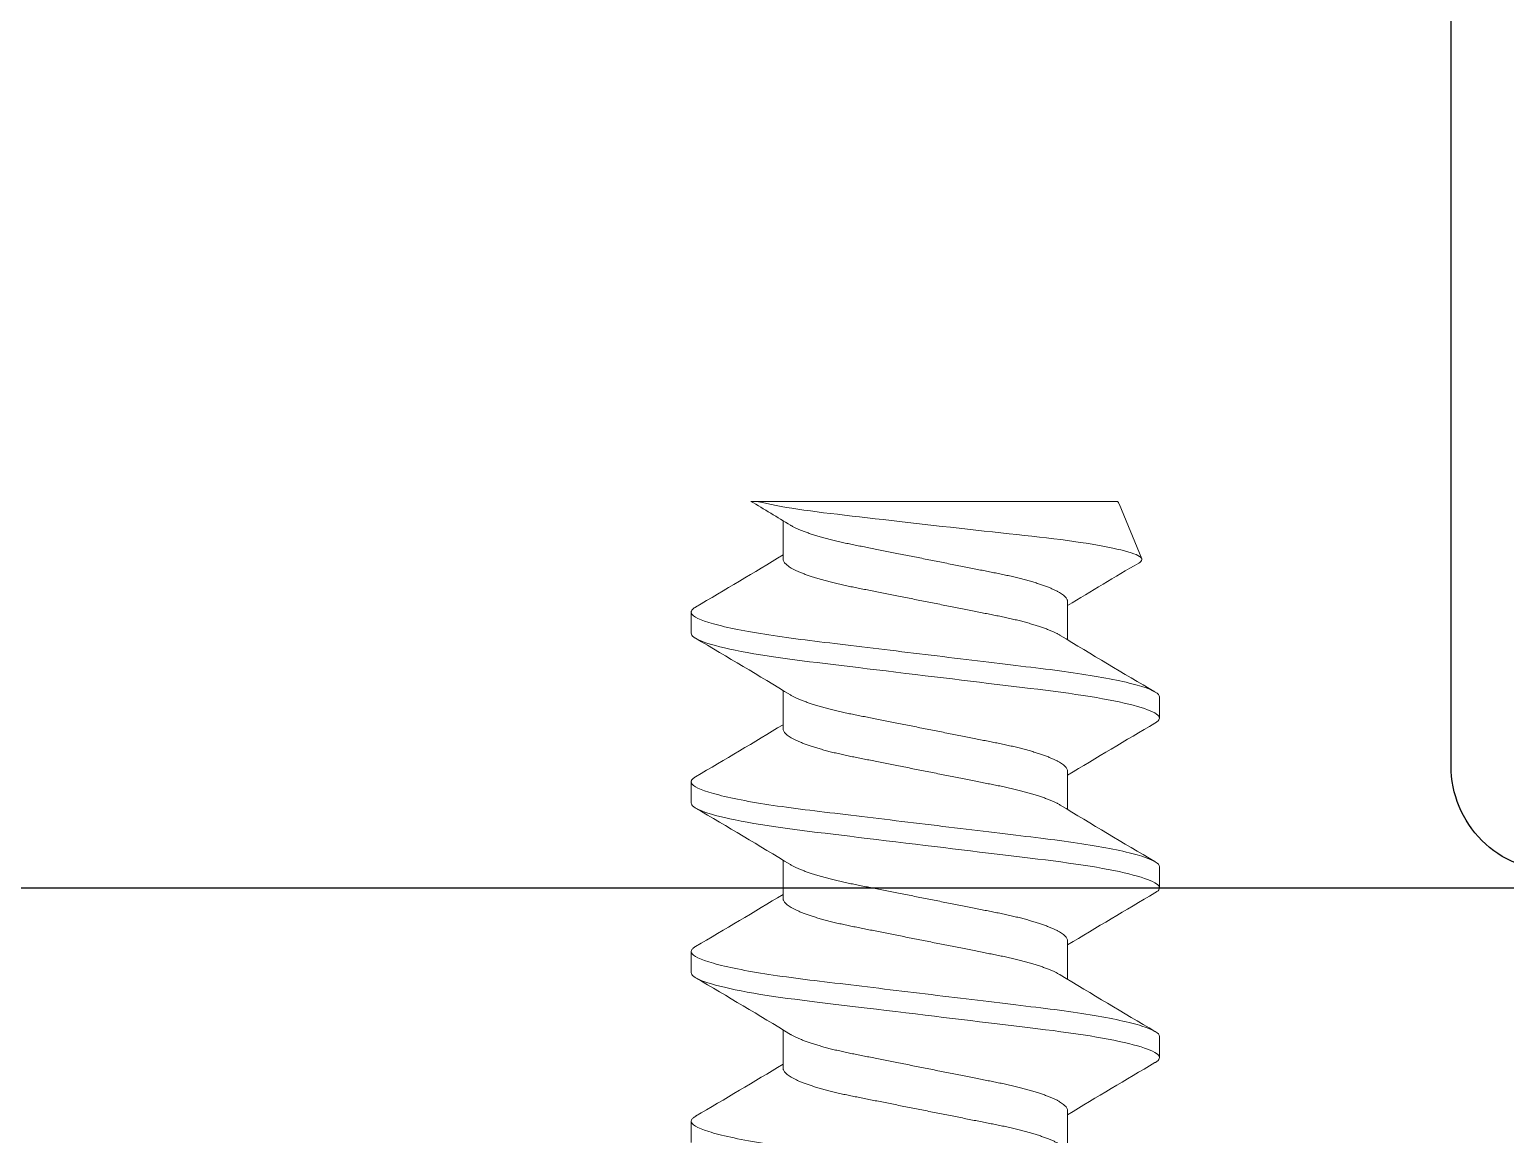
# Model space of a CAD drawing. Extents: x -23 to 190, y -172 to 85.
# Drawn here: x -2.7508 to -2.3158, y 60.2527 to 60.5782 of the extents above; entities that cross this region are included whole.
import ezdxf

# ---------------------------------------------------------------- set-up
doc = ezdxf.new("R2010")
doc.units = 0
doc.header["$MEASUREMENT"] = 0
doc.layers.get('0').update_dxf_attribs({"linetype": 'CONTINUOUS'})
for name, color, linetype in [('ALUM-RED', 1, 'CONTINUOUS'), ('Ballons', 7, 'CONTINUOUS'), ('FRAME', 1, 'CONTINUOUS')]:
    doc.layers.add(name, color=color, linetype=linetype)

# ---------------------------------------------------------------- blocks, each defined once
blk = doc.blocks.new('no 6 500')
at = {"color": 7, "linetype": 'Continuous', "lineweight": 15}
for p, q in [((56.73842, 21.47031), (56.73217, 21.47031)), ((56.78842, 21.47031), (56.78217, 21.47031)), ((56.83842, 21.47031), (56.83217, 21.47031)), ((56.89531, 21.4584), (56.87916, 21.46508)), ((56.89605, 21.45809), (56.89605, 21.34991)), ((56.71655, 21.44325), (56.70524, 21.44325)), ((56.76655, 21.44325), (56.75524, 21.44325)), ((56.81655, 21.44325), (56.80524, 21.44325)), ((56.86655, 21.44325), (56.85524, 21.44325)), ((56.72905, 21.35937), (56.74036, 21.35937)), ((56.77905, 21.35937), (56.79036, 21.35937)), ((56.82905, 21.35937), (56.84036, 21.35937)), ((56.87905, 21.35937), (56.89036, 21.35937)), ((56.70717, 21.33231), (56.71342, 21.33231)), ((56.75717, 21.33231), (56.76342, 21.33231)), ((56.80717, 21.33231), (56.81342, 21.33231)), ((56.85717, 21.33231), (56.86342, 21.33231))]:
    blk.add_line(p, q, dxfattribs=at)
at = {"color": 7, "linetype": 'Continuous', "lineweight": 15, "flags": 128}
for points in [[(56.73069, 21.46899), (56.73077, 21.46912), (56.73107, 21.46956), (56.73135, 21.46989), (56.73164, 21.47013), (56.73191, 21.47026), (56.73217, 21.47031), (56.73246, 21.47026), (56.73276, 21.47009), (56.73306, 21.46982), (56.73338, 21.46943), (56.7337, 21.46893), (56.73402, 21.46831), (56.73434, 21.46761), (56.73465, 21.46681), (56.73498, 21.46591), (56.7353, 21.46491), (56.73563, 21.4638), (56.73596, 21.46259), (56.73629, 21.46129), (56.73662, 21.45989), (56.73695, 21.4584), (56.73727, 21.45683), (56.73759, 21.4552), (56.73791, 21.45349), (56.73823, 21.45172), (56.73854, 21.44988), (56.73886, 21.44782), (56.73919, 21.4457), (56.7395, 21.44352), (56.73981, 21.44128), (56.74011, 21.43901), (56.7404, 21.43669), (56.74067, 21.43447), (56.74095, 21.43219), (56.74123, 21.42985), (56.74152, 21.42744), (56.74182, 21.42498), (56.74212, 21.42246), (56.74243, 21.4199), (56.74274, 21.4173), (56.74306, 21.41465), (56.74339, 21.41198), (56.74371, 21.40934), (56.74403, 21.40667), (56.74435, 21.40399), (56.74467, 21.40131), (56.74502, 21.39841), (56.74537, 21.39552), (56.74572, 21.39265), (56.74607, 21.3898), (56.74641, 21.38697), (56.74674, 21.38419), (56.74706, 21.3816), (56.74736, 21.37906), (56.74766, 21.37657), (56.74796, 21.37413), (56.74825, 21.37175), (56.74853, 21.36943), (56.7488, 21.36717), (56.74907, 21.36497), (56.74934, 21.36281), (56.74963, 21.36067), (56.74992, 21.35862), (56.75021, 21.35661), (56.75051, 21.35465), (56.75081, 21.35274), (56.75115, 21.35076), (56.75149, 21.34885), (56.75183, 21.34702), (56.75218, 21.34529), (56.75253, 21.34365), (56.75288, 21.34211), (56.75321, 21.34075), (56.75354, 21.33949), (56.75386, 21.33833), (56.75419, 21.33726), (56.75451, 21.3363), (56.75483, 21.33545), (56.75515, 21.33469), (56.75546, 21.33405), (56.75577, 21.3335), (56.75607, 21.33306), (56.75635, 21.33273), (56.75664, 21.3325), (56.75691, 21.33236), (56.75717, 21.33231), (56.75717, 21.33231)], [(56.78069, 21.46899), (56.78077, 21.46912), (56.78107, 21.46956), (56.78135, 21.46989), (56.78164, 21.47013), (56.78191, 21.47026), (56.78217, 21.47031), (56.78246, 21.47026), (56.78276, 21.47009), (56.78306, 21.46982), (56.78338, 21.46943), (56.7837, 21.46893), (56.78402, 21.46831), (56.78434, 21.46761), (56.78465, 21.46681), (56.78498, 21.46591), (56.7853, 21.46491), (56.78563, 21.4638), (56.78596, 21.46259), (56.78629, 21.46129), (56.78662, 21.45989), (56.78695, 21.4584), (56.78727, 21.45683), (56.78759, 21.4552), (56.78791, 21.45349), (56.78823, 21.45172), (56.78854, 21.44988), (56.78886, 21.44782), (56.78919, 21.4457), (56.7895, 21.44352), (56.78981, 21.44128), (56.79011, 21.43901), (56.7904, 21.43669), (56.79067, 21.43447), (56.79095, 21.43219), (56.79123, 21.42985), (56.79152, 21.42744), (56.79182, 21.42498), (56.79212, 21.42246), (56.79243, 21.4199), (56.79274, 21.4173), (56.79306, 21.41465), (56.79339, 21.41198), (56.79371, 21.40934), (56.79403, 21.40667), (56.79435, 21.40399), (56.79467, 21.40131), (56.79502, 21.39841), (56.79537, 21.39552), (56.79572, 21.39265), (56.79607, 21.3898), (56.79641, 21.38697), (56.79674, 21.38419), (56.79706, 21.3816), (56.79736, 21.37906), (56.79766, 21.37657), (56.79796, 21.37413), (56.79825, 21.37175), (56.79853, 21.36943), (56.7988, 21.36717), (56.79907, 21.36497), (56.79934, 21.36281), (56.79963, 21.36067), (56.79992, 21.35862), (56.80021, 21.35661), (56.80051, 21.35465), (56.80081, 21.35274), (56.80115, 21.35076), (56.80149, 21.34885), (56.80183, 21.34702), (56.80218, 21.34529), (56.80253, 21.34365), (56.80288, 21.34211), (56.80321, 21.34075), (56.80354, 21.33949), (56.80386, 21.33833), (56.80419, 21.33726), (56.80451, 21.3363), (56.80483, 21.33545), (56.80515, 21.33469), (56.80546, 21.33405), (56.80577, 21.3335), (56.80607, 21.33306), (56.80635, 21.33273), (56.80664, 21.3325), (56.80691, 21.33236), (56.80717, 21.33231), (56.80717, 21.33231)], [(56.83069, 21.46899), (56.83077, 21.46912), (56.83107, 21.46956), (56.83135, 21.46989), (56.83164, 21.47013), (56.83191, 21.47026), (56.83217, 21.47031), (56.83246, 21.47026), (56.83276, 21.47009), (56.83306, 21.46982), (56.83338, 21.46943), (56.8337, 21.46893), (56.83402, 21.46831), (56.83434, 21.46761), (56.83465, 21.46681), (56.83498, 21.46591), (56.8353, 21.46491), (56.83563, 21.4638), (56.83596, 21.46259), (56.83629, 21.46129), (56.83662, 21.45989), (56.83695, 21.4584), (56.83727, 21.45683), (56.83759, 21.4552), (56.83791, 21.45349), (56.83823, 21.45172), (56.83854, 21.44988), (56.83886, 21.44782), (56.83919, 21.4457), (56.8395, 21.44352), (56.83981, 21.44128), (56.84011, 21.43901), (56.8404, 21.43669), (56.84067, 21.43447), (56.84095, 21.43219), (56.84123, 21.42985), (56.84152, 21.42744), (56.84182, 21.42498), (56.84212, 21.42246), (56.84243, 21.4199), (56.84274, 21.4173), (56.84306, 21.41465), (56.84339, 21.41198), (56.84371, 21.40934), (56.84403, 21.40667), (56.84435, 21.40399), (56.84467, 21.40131), (56.84502, 21.39841), (56.84537, 21.39552), (56.84572, 21.39265), (56.84607, 21.3898), (56.84641, 21.38697), (56.84674, 21.38419), (56.84706, 21.3816), (56.84736, 21.37906), (56.84766, 21.37657), (56.84796, 21.37413), (56.84825, 21.37175), (56.84853, 21.36943), (56.8488, 21.36717), (56.84907, 21.36497), (56.84934, 21.36281), (56.84963, 21.36067), (56.84992, 21.35862), (56.85021, 21.35661), (56.85051, 21.35465), (56.85081, 21.35274), (56.85115, 21.35076), (56.85149, 21.34885), (56.85183, 21.34702), (56.85218, 21.34529), (56.85253, 21.34365), (56.85288, 21.34211), (56.85321, 21.34075), (56.85354, 21.33949), (56.85386, 21.33833), (56.85419, 21.33726), (56.85451, 21.3363), (56.85483, 21.33545), (56.85515, 21.33469), (56.85546, 21.33405), (56.85577, 21.3335), (56.85607, 21.33306), (56.85635, 21.33273), (56.85664, 21.3325), (56.85691, 21.33236), (56.85717, 21.33231), (56.85717, 21.33231)], [(56.89605, 21.35182), (56.89595, 21.35218), (56.89567, 21.35334), (56.89538, 21.3546), (56.89509, 21.35596), (56.89482, 21.35734), (56.89454, 21.35881), (56.89427, 21.36037), (56.89401, 21.362), (56.89374, 21.36374), (56.89347, 21.36555), (56.89321, 21.36745), (56.89295, 21.36941), (56.89271, 21.37135), (56.89247, 21.37336), (56.89223, 21.37542), (56.89198, 21.37753), (56.89172, 21.37972), (56.89146, 21.38196), (56.8912, 21.38425), (56.89093, 21.38657), (56.89066, 21.38893), (56.89038, 21.39132), (56.8901, 21.39374), (56.88983, 21.39619), (56.88954, 21.3987), (56.88926, 21.40122), (56.88897, 21.40376), (56.88868, 21.40631), (56.88841, 21.40878), (56.88813, 21.41125), (56.88786, 21.41373), (56.88759, 21.41618), (56.88731, 21.41867), (56.88704, 21.42114), (56.88677, 21.42358), (56.88651, 21.426), (56.88626, 21.42829), (56.88602, 21.43053), (56.88578, 21.43275), (56.88554, 21.43492), (56.88528, 21.43707), (56.88503, 21.43917), (56.88476, 21.44123), (56.8845, 21.44321), (56.88423, 21.44512), (56.88396, 21.44696), (56.88369, 21.44874), (56.88341, 21.45044), (56.88313, 21.45209), (56.88284, 21.45365), (56.88256, 21.45514), (56.88227, 21.45653), (56.882, 21.45779), (56.88172, 21.45897), (56.88144, 21.46005), (56.88117, 21.46103), (56.88089, 21.46193), (56.88062, 21.46272), (56.88034, 21.46341), (56.88007, 21.46398), (56.87982, 21.46442), (56.87957, 21.46476), (56.87933, 21.46499), (56.87909, 21.46511), (56.87884, 21.46512), (56.87858, 21.46503), (56.87833, 21.46482), (56.87806, 21.4645), (56.87787, 21.46419)], [(56.8953, 21.45839), (56.89567, 21.4582), (56.89605, 21.45791)]]:
    blk.add_lwpolyline(points, dxfattribs=at)
at = {"color": 7, "linetype": 'Continuous', "lineweight": 15}
for centre, radius, start, end in [((54.69127, 22.66592), 2.36471, 328.86553, 329.59164), ((58.6869, 22.61127), 2.25734, 210.3994, 211.22543), ((54.74111, 22.66602), 2.36491, 328.86559, 329.59164), ((58.737, 22.61132), 2.25745, 210.39942, 211.2254), ((54.79111, 22.66602), 2.36491, 328.86559, 329.59164), ((58.78734, 22.61153), 2.25785, 210.39949, 211.22533), ((55.02078, 22.55834), 2.15544, 328.84615, 329.49452), ((58.75425, 20.13675), 2.36462, 148.86552, 149.59176), ((54.80848, 20.19123), 2.25759, 30.39934, 31.22538), ((58.80367, 20.1371), 2.36394, 148.86541, 149.59186), ((54.85864, 20.19132), 2.2574, 30.39928, 31.22538), ((58.85367, 20.1371), 2.36394, 148.86541, 149.59186), ((54.90864, 20.19132), 2.2574, 30.39928, 31.22538), ((58.90367, 20.1371), 2.36394, 148.86541, 149.59186), ((55.48396, 20.50714), 1.64446, 30.83005, 31.30443)]:
    blk.add_arc(centre, radius, start, end, dxfattribs=at)
for points, knots in [([(56.68842, 21.47031), (56.68933, 21.47031), (56.69038, 21.46863), (56.69258, 21.46164), (56.69373, 21.45633), (56.69531, 21.44665), (56.69582, 21.44315), (56.69677, 21.43586), (56.69721, 21.43206), (56.6987, 21.41977), (56.69981, 21.41055), (56.70204, 21.39207), (56.70315, 21.38285), (56.70464, 21.37056), (56.70508, 21.36677), (56.70603, 21.35947), (56.70654, 21.35597), (56.70812, 21.34629), (56.70927, 21.34098), (56.71147, 21.33399), (56.71252, 21.33231), (56.71342, 21.33231)], [0, 0, 0, 0, 0.125, 0.125, 0.25, 0.25, 0.3125, 0.3125, 0.375, 0.375, 0.5, 0.5, 0.625, 0.625, 0.6875, 0.6875, 0.75, 0.75, 0.875, 0.875, 1, 1, 1, 1]), ([(56.73842, 21.47031), (56.73933, 21.47031), (56.74038, 21.46863), (56.74258, 21.46164), (56.74373, 21.45633), (56.74531, 21.44665), (56.74582, 21.44315), (56.74677, 21.43586), (56.74721, 21.43206), (56.7487, 21.41977), (56.74981, 21.41055), (56.75204, 21.39207), (56.75315, 21.38285), (56.75464, 21.37056), (56.75508, 21.36677), (56.75603, 21.35947), (56.75654, 21.35597), (56.75812, 21.34629), (56.75927, 21.34098), (56.76147, 21.33399), (56.76252, 21.33231), (56.76342, 21.33231)], [0, 0, 0, 0, 0.125, 0.125, 0.25, 0.25, 0.3125, 0.3125, 0.375, 0.375, 0.5, 0.5, 0.625, 0.625, 0.6875, 0.6875, 0.75, 0.75, 0.875, 0.875, 1, 1, 1, 1]), ([(56.78842, 21.47031), (56.78933, 21.47031), (56.79038, 21.46863), (56.79258, 21.46164), (56.79373, 21.45633), (56.79531, 21.44665), (56.79582, 21.44315), (56.79677, 21.43586), (56.79721, 21.43206), (56.7987, 21.41977), (56.79981, 21.41055), (56.80204, 21.39207), (56.80315, 21.38285), (56.80464, 21.37056), (56.80508, 21.36677), (56.80603, 21.35947), (56.80654, 21.35597), (56.80812, 21.34629), (56.80927, 21.34098), (56.81147, 21.33399), (56.81252, 21.33231), (56.81342, 21.33231)], [0, 0, 0, 0, 0.125, 0.125, 0.25, 0.25, 0.3125, 0.3125, 0.375, 0.375, 0.5, 0.5, 0.625, 0.625, 0.6875, 0.6875, 0.75, 0.75, 0.875, 0.875, 1, 1, 1, 1]), ([(56.83842, 21.47031), (56.83933, 21.47031), (56.84038, 21.46863), (56.84258, 21.46164), (56.84373, 21.45633), (56.84531, 21.44665), (56.84582, 21.44315), (56.84677, 21.43586), (56.84721, 21.43206), (56.8487, 21.41977), (56.84981, 21.41055), (56.85204, 21.39207), (56.85315, 21.38285), (56.85464, 21.37056), (56.85508, 21.36677), (56.85603, 21.35947), (56.85654, 21.35597), (56.85812, 21.34629), (56.85927, 21.34098), (56.86147, 21.33399), (56.86252, 21.33231), (56.86342, 21.33231)], [0, 0, 0, 0, 0.125, 0.125, 0.25, 0.25, 0.3125, 0.3125, 0.375, 0.375, 0.5, 0.5, 0.625, 0.625, 0.6875, 0.6875, 0.75, 0.75, 0.875, 0.875, 1, 1, 1, 1]), ([(56.71655, 21.44325), (56.71666, 21.44324), (56.7169, 21.44322), (56.71726, 21.44307), (56.71763, 21.44283), (56.71801, 21.44249), (56.7184, 21.44205), (56.71879, 21.44151), (56.71919, 21.44087), (56.71959, 21.44014), (56.72001, 21.4393), (56.72042, 21.43836), (56.72084, 21.43732), (56.72126, 21.43619), (56.72168, 21.43497), (56.7221, 21.43367), (56.72251, 21.43229), (56.72291, 21.43085), (56.7233, 21.42934), (56.72369, 21.42778), (56.72406, 21.42617), (56.72443, 21.42452), (56.72477, 21.42284), (56.72511, 21.42112), (56.72546, 21.41937), (56.72582, 21.41756), (56.72619, 21.41568), (56.72658, 21.41374), (56.72698, 21.41174), (56.72738, 21.4097), (56.72779, 21.40763), (56.72821, 21.40554), (56.72863, 21.40343), (56.72905, 21.40131), (56.72947, 21.3992), (56.72989, 21.39709), (56.7303, 21.395), (56.73071, 21.39294), (56.73112, 21.39092), (56.73151, 21.38894), (56.73189, 21.38703), (56.73226, 21.38516), (56.73262, 21.38333), (56.73298, 21.38155), (56.73332, 21.37981), (56.73367, 21.37812), (56.73403, 21.37646), (56.73441, 21.37485), (56.7348, 21.37329), (56.73519, 21.37178), (56.73559, 21.37033), (56.736, 21.36896), (56.73641, 21.36766), (56.73683, 21.36644), (56.73725, 21.36532), (56.73766, 21.36429), (56.73808, 21.36336), (56.73848, 21.36253), (56.7388, 21.36194), (56.73898, 21.36166), (56.73902, 21.36159)], [0, 0, 0, 0, 0.016759, 0.033724, 0.050881, 0.068209, 0.08569, 0.102987, 0.120391, 0.13788, 0.155431, 0.173382, 0.19135, 0.20931, 0.227238, 0.24511, 0.262902, 0.28059, 0.298115, 0.315494, 0.332706, 0.349734, 0.366559, 0.382971, 0.399567, 0.416351, 0.433309, 0.450771, 0.468375, 0.486097, 0.503915, 0.521807, 0.539748, 0.557713, 0.575639, 0.59354, 0.611393, 0.629174, 0.646858, 0.664112, 0.681232, 0.698198, 0.714992, 0.731934, 0.748684, 0.765544, 0.782607, 0.799856, 0.817272, 0.834835, 0.852485, 0.870238, 0.88807, 0.905959, 0.92388, 0.941489, 0.959082, 0.976636, 0.994128, 1, 1, 1, 1]), ([(56.76655, 21.44325), (56.76666, 21.44324), (56.7669, 21.44322), (56.76726, 21.44307), (56.76763, 21.44283), (56.76801, 21.44249), (56.7684, 21.44205), (56.76879, 21.44151), (56.76919, 21.44087), (56.76959, 21.44014), (56.77001, 21.4393), (56.77042, 21.43836), (56.77084, 21.43732), (56.77126, 21.43619), (56.77168, 21.43497), (56.7721, 21.43367), (56.77251, 21.43229), (56.77291, 21.43085), (56.7733, 21.42934), (56.77369, 21.42778), (56.77406, 21.42617), (56.77443, 21.42452), (56.77477, 21.42284), (56.77511, 21.42112), (56.77546, 21.41937), (56.77582, 21.41756), (56.77619, 21.41568), (56.77658, 21.41374), (56.77698, 21.41174), (56.77738, 21.4097), (56.77779, 21.40763), (56.77821, 21.40554), (56.77863, 21.40343), (56.77905, 21.40131), (56.77947, 21.3992), (56.77989, 21.39709), (56.7803, 21.395), (56.78071, 21.39294), (56.78112, 21.39092), (56.78151, 21.38894), (56.78189, 21.38703), (56.78226, 21.38516), (56.78262, 21.38333), (56.78298, 21.38155), (56.78332, 21.37981), (56.78367, 21.37812), (56.78403, 21.37646), (56.78441, 21.37485), (56.7848, 21.37329), (56.78519, 21.37178), (56.78559, 21.37033), (56.786, 21.36896), (56.78641, 21.36766), (56.78683, 21.36644), (56.78725, 21.36532), (56.78766, 21.36429), (56.78808, 21.36336), (56.78848, 21.36253), (56.7888, 21.36194), (56.78898, 21.36166), (56.78902, 21.36159)], [0, 0, 0, 0, 0.0167585, 0.0337243, 0.0508805, 0.0682089, 0.0856898, 0.1029871, 0.1203908, 0.1378796, 0.155431, 0.1733816, 0.1913495, 0.2093099, 0.2272381, 0.2451101, 0.2629019, 0.2805903, 0.298115, 0.3154936, 0.332706, 0.3497336, 0.3665591, 0.3829713, 0.3995665, 0.4163512, 0.4333087, 0.4507714, 0.4683746, 0.4860968, 0.5039154, 0.5218069, 0.5397475, 0.5577127, 0.5756388, 0.5935404, 0.6113932, 0.6291736, 0.6468581, 0.6641121, 0.6812316, 0.6981976, 0.7149917, 0.7319339, 0.7486836, 0.7655438, 0.7826072, 0.7998562, 0.8172722, 0.8348351, 0.8524849, 0.8702375, 0.8880702, 0.905959, 0.92388, 0.9414887, 0.9590816, 0.9766357, 0.9941282, 1, 1, 1, 1]), ([(56.81655, 21.44325), (56.81666, 21.44324), (56.8169, 21.44322), (56.81726, 21.44307), (56.81763, 21.44283), (56.81801, 21.44249), (56.8184, 21.44205), (56.81879, 21.44151), (56.81919, 21.44087), (56.81959, 21.44014), (56.82001, 21.4393), (56.82042, 21.43836), (56.82084, 21.43732), (56.82126, 21.43619), (56.82168, 21.43497), (56.8221, 21.43367), (56.82251, 21.43229), (56.82291, 21.43085), (56.8233, 21.42934), (56.82369, 21.42778), (56.82406, 21.42617), (56.82443, 21.42452), (56.82477, 21.42284), (56.82511, 21.42112), (56.82546, 21.41937), (56.82582, 21.41756), (56.82619, 21.41568), (56.82658, 21.41374), (56.82698, 21.41174), (56.82738, 21.4097), (56.82779, 21.40763), (56.82821, 21.40554), (56.82863, 21.40343), (56.82905, 21.40131), (56.82947, 21.3992), (56.82989, 21.39709), (56.8303, 21.395), (56.83071, 21.39294), (56.83112, 21.39092), (56.83151, 21.38894), (56.83189, 21.38703), (56.83226, 21.38516), (56.83262, 21.38333), (56.83298, 21.38155), (56.83332, 21.37981), (56.83367, 21.37812), (56.83403, 21.37646), (56.83441, 21.37485), (56.8348, 21.37329), (56.83519, 21.37178), (56.83559, 21.37033), (56.836, 21.36896), (56.83641, 21.36766), (56.83683, 21.36644), (56.83725, 21.36532), (56.83766, 21.36429), (56.83808, 21.36336), (56.83848, 21.36253), (56.8388, 21.36194), (56.83898, 21.36166), (56.83902, 21.36159)], [0, 0, 0, 0, 0.016758, 0.033724, 0.050881, 0.068209, 0.08569, 0.102987, 0.120391, 0.13788, 0.155431, 0.173382, 0.191349, 0.20931, 0.227238, 0.24511, 0.262902, 0.28059, 0.298115, 0.315494, 0.332706, 0.349734, 0.366559, 0.382971, 0.399567, 0.416351, 0.433309, 0.450771, 0.468375, 0.486097, 0.503915, 0.521807, 0.539748, 0.557713, 0.575639, 0.59354, 0.611393, 0.629174, 0.646858, 0.664112, 0.681232, 0.698198, 0.714992, 0.731934, 0.748684, 0.765544, 0.782607, 0.799856, 0.817272, 0.834835, 0.852485, 0.870238, 0.88807, 0.905959, 0.92388, 0.941489, 0.959082, 0.976636, 0.994128, 1, 1, 1, 1]), ([(56.86655, 21.44325), (56.86666, 21.44324), (56.8669, 21.44322), (56.86726, 21.44307), (56.86763, 21.44283), (56.86801, 21.44249), (56.8684, 21.44205), (56.86879, 21.44151), (56.86919, 21.44087), (56.86959, 21.44014), (56.87001, 21.4393), (56.87042, 21.43836), (56.87084, 21.43732), (56.87126, 21.43619), (56.87168, 21.43497), (56.8721, 21.43367), (56.87251, 21.43229), (56.87291, 21.43085), (56.8733, 21.42934), (56.87369, 21.42778), (56.87406, 21.42617), (56.87443, 21.42452), (56.87477, 21.42284), (56.87511, 21.42112), (56.87546, 21.41937), (56.87582, 21.41756), (56.87619, 21.41568), (56.87658, 21.41374), (56.87698, 21.41174), (56.87738, 21.4097), (56.87779, 21.40763), (56.87821, 21.40554), (56.87863, 21.40343), (56.87905, 21.40131), (56.87947, 21.3992), (56.87989, 21.39709), (56.8803, 21.395), (56.88071, 21.39294), (56.88112, 21.39092), (56.88151, 21.38894), (56.88189, 21.38703), (56.88226, 21.38516), (56.88262, 21.38333), (56.88298, 21.38155), (56.88332, 21.37981), (56.88367, 21.37812), (56.88403, 21.37646), (56.88441, 21.37485), (56.8848, 21.37329), (56.88519, 21.37178), (56.88559, 21.37033), (56.886, 21.36896), (56.88641, 21.36766), (56.88683, 21.36644), (56.88725, 21.36532), (56.88766, 21.36429), (56.88808, 21.36336), (56.88848, 21.36253), (56.8888, 21.36194), (56.88898, 21.36166), (56.88902, 21.36159)], [0, 0, 0, 0, 0.016758, 0.033724, 0.050881, 0.068209, 0.08569, 0.102987, 0.120391, 0.13788, 0.155431, 0.173382, 0.191349, 0.20931, 0.227238, 0.24511, 0.262902, 0.28059, 0.298115, 0.315494, 0.332706, 0.349734, 0.366559, 0.382971, 0.399567, 0.416351, 0.433309, 0.450771, 0.468375, 0.486097, 0.503915, 0.521807, 0.539748, 0.557713, 0.575639, 0.59354, 0.611393, 0.629174, 0.646858, 0.664112, 0.681232, 0.698198, 0.714992, 0.731934, 0.748684, 0.765544, 0.782607, 0.799856, 0.817272, 0.834835, 0.852485, 0.870238, 0.88807, 0.905959, 0.92388, 0.941489, 0.959082, 0.976636, 0.994128, 1, 1, 1, 1]), ([(56.70658, 21.44104), (56.70661, 21.44098), (56.70679, 21.44071), (56.70709, 21.44013), (56.70751, 21.4393), (56.70792, 21.43836), (56.70834, 21.43732), (56.70876, 21.43619), (56.70918, 21.43497), (56.7096, 21.43367), (56.71001, 21.43229), (56.71041, 21.43085), (56.7108, 21.42934), (56.71119, 21.42778), (56.71156, 21.42617), (56.71193, 21.42452), (56.71227, 21.42284), (56.71261, 21.42112), (56.71296, 21.41937), (56.71332, 21.41756), (56.71369, 21.41568), (56.71408, 21.41374), (56.71448, 21.41174), (56.71488, 21.4097), (56.71529, 21.40763), (56.71571, 21.40554), (56.71613, 21.40343), (56.71655, 21.40131), (56.71697, 21.3992), (56.71739, 21.39709), (56.7178, 21.395), (56.71821, 21.39294), (56.71862, 21.39092), (56.71901, 21.38894), (56.71939, 21.38703), (56.71976, 21.38516), (56.72012, 21.38333), (56.72048, 21.38155), (56.72082, 21.37981), (56.72117, 21.37812), (56.72153, 21.37646), (56.72191, 21.37485), (56.7223, 21.37329), (56.72269, 21.37178), (56.72309, 21.37033), (56.7235, 21.36896), (56.72391, 21.36766), (56.72433, 21.36644), (56.72475, 21.36532), (56.72516, 21.36429), (56.72558, 21.36336), (56.72598, 21.36253), (56.72639, 21.36178), (56.7268, 21.36113), (56.7272, 21.36058), (56.72759, 21.36014), (56.72797, 21.35979), (56.72834, 21.35955), (56.7287, 21.3594), (56.72893, 21.35938), (56.72905, 21.35937)], [0, 0, 0, 0, 0.004966, 0.022455, 0.040006, 0.057957, 0.075925, 0.093885, 0.111813, 0.129685, 0.147477, 0.165166, 0.18269, 0.200069, 0.217281, 0.234309, 0.251134, 0.267546, 0.284142, 0.300926, 0.317884, 0.335347, 0.35295, 0.370672, 0.38849, 0.406382, 0.424323, 0.442288, 0.460214, 0.478115, 0.495968, 0.513749, 0.531433, 0.548687, 0.565807, 0.582772, 0.599567, 0.616509, 0.633259, 0.650119, 0.667182, 0.684431, 0.701847, 0.71941, 0.73706, 0.754812, 0.772645, 0.790534, 0.808455, 0.826063, 0.843656, 0.86121, 0.878703, 0.896466, 0.914118, 0.931639, 0.949006, 0.966201, 0.983205, 1, 1, 1, 1]), ([(56.75658, 21.44104), (56.75661, 21.44098), (56.75679, 21.44071), (56.75709, 21.44013), (56.75751, 21.4393), (56.75792, 21.43836), (56.75834, 21.43732), (56.75876, 21.43619), (56.75918, 21.43497), (56.7596, 21.43367), (56.76001, 21.43229), (56.76041, 21.43085), (56.7608, 21.42934), (56.76119, 21.42778), (56.76156, 21.42617), (56.76193, 21.42452), (56.76227, 21.42284), (56.76261, 21.42112), (56.76296, 21.41937), (56.76332, 21.41756), (56.76369, 21.41568), (56.76408, 21.41374), (56.76448, 21.41174), (56.76488, 21.4097), (56.76529, 21.40763), (56.76571, 21.40554), (56.76613, 21.40343), (56.76655, 21.40131), (56.76697, 21.3992), (56.76739, 21.39709), (56.7678, 21.395), (56.76821, 21.39294), (56.76862, 21.39092), (56.76901, 21.38894), (56.76939, 21.38703), (56.76976, 21.38516), (56.77012, 21.38333), (56.77048, 21.38155), (56.77082, 21.37981), (56.77117, 21.37812), (56.77153, 21.37646), (56.77191, 21.37485), (56.7723, 21.37329), (56.77269, 21.37178), (56.77309, 21.37033), (56.7735, 21.36896), (56.77391, 21.36766), (56.77433, 21.36644), (56.77475, 21.36532), (56.77516, 21.36429), (56.77558, 21.36336), (56.77598, 21.36253), (56.77639, 21.36178), (56.7768, 21.36113), (56.7772, 21.36058), (56.77759, 21.36014), (56.77797, 21.35979), (56.77834, 21.35955), (56.7787, 21.3594), (56.77893, 21.35938), (56.77905, 21.35937)], [0, 0, 0, 0, 0.004966, 0.022455, 0.040006, 0.057957, 0.075925, 0.093885, 0.111813, 0.129685, 0.147477, 0.165166, 0.18269, 0.200069, 0.217281, 0.234309, 0.251134, 0.267546, 0.284142, 0.300926, 0.317884, 0.335347, 0.35295, 0.370672, 0.38849, 0.406382, 0.424323, 0.442288, 0.460214, 0.478115, 0.495968, 0.513749, 0.531433, 0.548687, 0.565807, 0.582772, 0.599567, 0.616509, 0.633258, 0.650119, 0.667182, 0.684431, 0.701847, 0.71941, 0.73706, 0.754812, 0.772645, 0.790534, 0.808455, 0.826063, 0.843656, 0.86121, 0.878703, 0.896466, 0.914118, 0.931639, 0.949006, 0.966201, 0.983205, 1, 1, 1, 1]), ([(56.80658, 21.44104), (56.80661, 21.44098), (56.80679, 21.44071), (56.80709, 21.44013), (56.80751, 21.4393), (56.80792, 21.43836), (56.80834, 21.43732), (56.80876, 21.43619), (56.80918, 21.43497), (56.8096, 21.43367), (56.81001, 21.43229), (56.81041, 21.43085), (56.8108, 21.42934), (56.81119, 21.42778), (56.81156, 21.42617), (56.81193, 21.42452), (56.81227, 21.42284), (56.81261, 21.42112), (56.81296, 21.41937), (56.81332, 21.41756), (56.81369, 21.41568), (56.81408, 21.41374), (56.81448, 21.41174), (56.81488, 21.4097), (56.81529, 21.40763), (56.81571, 21.40554), (56.81613, 21.40343), (56.81655, 21.40131), (56.81697, 21.3992), (56.81739, 21.39709), (56.8178, 21.395), (56.81821, 21.39294), (56.81862, 21.39092), (56.81901, 21.38894), (56.81939, 21.38703), (56.81976, 21.38516), (56.82012, 21.38333), (56.82048, 21.38155), (56.82082, 21.37981), (56.82117, 21.37812), (56.82153, 21.37646), (56.82191, 21.37485), (56.8223, 21.37329), (56.82269, 21.37178), (56.82309, 21.37033), (56.8235, 21.36896), (56.82391, 21.36766), (56.82433, 21.36644), (56.82475, 21.36532), (56.82516, 21.36429), (56.82558, 21.36336), (56.82598, 21.36253), (56.82639, 21.36178), (56.8268, 21.36113), (56.8272, 21.36058), (56.82759, 21.36014), (56.82797, 21.35979), (56.82834, 21.35955), (56.8287, 21.3594), (56.82893, 21.35938), (56.82905, 21.35937)], [0, 0, 0, 0, 0.004966, 0.022455, 0.040006, 0.057957, 0.075925, 0.093885, 0.111814, 0.129685, 0.147477, 0.165166, 0.18269, 0.200069, 0.217281, 0.234309, 0.251134, 0.267547, 0.284142, 0.300926, 0.317884, 0.335347, 0.35295, 0.370672, 0.38849, 0.406382, 0.424323, 0.442288, 0.460214, 0.478115, 0.495968, 0.513749, 0.531433, 0.548687, 0.565807, 0.582772, 0.599567, 0.616509, 0.633258, 0.650119, 0.667182, 0.684431, 0.701847, 0.71941, 0.73706, 0.754812, 0.772645, 0.790534, 0.808455, 0.826063, 0.843656, 0.86121, 0.878703, 0.896466, 0.914118, 0.931639, 0.949006, 0.966201, 0.983205, 1, 1, 1, 1]), ([(56.85658, 21.44104), (56.85661, 21.44098), (56.85679, 21.44071), (56.85709, 21.44013), (56.85751, 21.4393), (56.85792, 21.43836), (56.85834, 21.43732), (56.85876, 21.43619), (56.85918, 21.43497), (56.8596, 21.43367), (56.86001, 21.43229), (56.86041, 21.43085), (56.8608, 21.42934), (56.86119, 21.42778), (56.86156, 21.42617), (56.86193, 21.42452), (56.86227, 21.42284), (56.86261, 21.42112), (56.86296, 21.41937), (56.86332, 21.41756), (56.86369, 21.41568), (56.86408, 21.41374), (56.86448, 21.41174), (56.86488, 21.4097), (56.86529, 21.40763), (56.86571, 21.40554), (56.86613, 21.40343), (56.86655, 21.40131), (56.86697, 21.3992), (56.86739, 21.39709), (56.8678, 21.395), (56.86821, 21.39294), (56.86862, 21.39092), (56.86901, 21.38894), (56.86939, 21.38703), (56.86976, 21.38516), (56.87012, 21.38333), (56.87048, 21.38155), (56.87082, 21.37981), (56.87117, 21.37812), (56.87153, 21.37646), (56.87191, 21.37485), (56.8723, 21.37329), (56.87269, 21.37178), (56.87309, 21.37033), (56.8735, 21.36896), (56.87391, 21.36766), (56.87433, 21.36644), (56.87475, 21.36532), (56.87516, 21.36429), (56.87558, 21.36336), (56.87598, 21.36253), (56.87639, 21.36178), (56.8768, 21.36113), (56.8772, 21.36058), (56.87759, 21.36014), (56.87797, 21.35979), (56.87834, 21.35955), (56.8787, 21.3594), (56.87893, 21.35938), (56.87905, 21.35937)], [0, 0, 0, 0, 0.0049663, 0.022455, 0.0400064, 0.057957, 0.0759249, 0.0938852, 0.1118135, 0.1296854, 0.1474772, 0.1651656, 0.1826903, 0.2000688, 0.2172812, 0.2343088, 0.2511343, 0.2675465, 0.2841417, 0.3009264, 0.3178839, 0.3353466, 0.3529497, 0.3706719, 0.3884904, 0.406382, 0.4243226, 0.4422878, 0.4602138, 0.4781154, 0.4959682, 0.5137485, 0.5314331, 0.548687, 0.5658066, 0.5827725, 0.5995666, 0.6165088, 0.6332585, 0.6501187, 0.667182, 0.6844311, 0.701847, 0.7194099, 0.7370597, 0.7548123, 0.7726449, 0.7905337, 0.8084547, 0.8260634, 0.8436562, 0.8612103, 0.8787028, 0.8964657, 0.9141183, 0.9316389, 0.9490064, 0.9662011, 0.9832046, 1, 1, 1, 1]), ([(56.71342, 21.33231), (56.71352, 21.33232), (56.71371, 21.33234), (56.71401, 21.33251), (56.71431, 21.33279), (56.71461, 21.33315), (56.71481, 21.33348), (56.7149, 21.33363)], [0, 0, 0, 0, 0.201712, 0.405453, 0.611089, 0.818473, 1, 1, 1, 1]), ([(56.76342, 21.33231), (56.76352, 21.33232), (56.76371, 21.33234), (56.76401, 21.33251), (56.76431, 21.33279), (56.76461, 21.33315), (56.76481, 21.33348), (56.7649, 21.33363)], [0, 0, 0, 0, 0.201712, 0.405454, 0.611089, 0.818473, 1, 1, 1, 1]), ([(56.81342, 21.33231), (56.81352, 21.33232), (56.81371, 21.33234), (56.81401, 21.33251), (56.81431, 21.33279), (56.81461, 21.33315), (56.81481, 21.33348), (56.8149, 21.33363)], [0, 0, 0, 0, 0.201712, 0.4054534, 0.6110888, 0.8184729, 1, 1, 1, 1]), ([(56.86342, 21.33231), (56.86351, 21.33232), (56.86369, 21.33234), (56.86395, 21.33248), (56.86423, 21.3327), (56.86451, 21.33302), (56.86474, 21.33334), (56.86487, 21.33357), (56.8649, 21.33363)], [0, 0, 0, 0, 0.183275, 0.368237, 0.554785, 0.742812, 0.932204, 1, 1, 1, 1])]:
    blk.add_open_spline(points, degree=3, knots=knots, dxfattribs=at)
blk = doc.blocks.new('3809 BLOCK FRAME')
blk.add_lwpolyline([(-1.674, 0.454), (-4.425, 0.454)])

msp = doc.modelspace()

# ---------------------------------------------------------------- linework, layer by layer
at = {"layer": 'ALUM-RED'}
msp.add_lwpolyline([(-2.30084, 60.33024, -0.414214), (-2.33184, 60.36124), (-2.33184, 61.22924, 0.414214), (-2.36284, 61.26024), (-3.98984, 61.26024, 0.414214), (-3.99984, 61.25024), (-3.99984, 60.72835, 0.440011), (-3.98896, 60.71839), (-3.87354, 60.72849, -0.440011), (-3.83984, 60.6976), (-3.83984, 60.50524, -0.691708), (-3.87486, 60.49203), (-3.93086, 60.55575, -0.395486), (-3.92998, 60.58309), (-3.89876, 60.61431, 0.198912), (-3.89584, 60.62138), (-3.89584, 60.65941, 0.440011), (-3.90671, 60.66937), (-4.04496, 60.65727, -0.440011), (-4.05584, 60.66724), (-4.05584, 61.31524, -0.414214), (-4.04584, 61.32524), (-2.20684, 61.32524, -0.414214)], format="xyb", dxfattribs=at)

# ---------------------------------------------------------------- block references
at = {"layer": 'Ballons', "xscale": -1, "rotation": 270}
msp.add_blockref('no 6 500', (-23.88812, 3.54319), dxfattribs=at)
at = {"layer": 'FRAME'}
msp.add_blockref('3809 BLOCK FRAME', (0.44416, 59.87124), dxfattribs=at)

doc.saveas('drawing.dxf')
